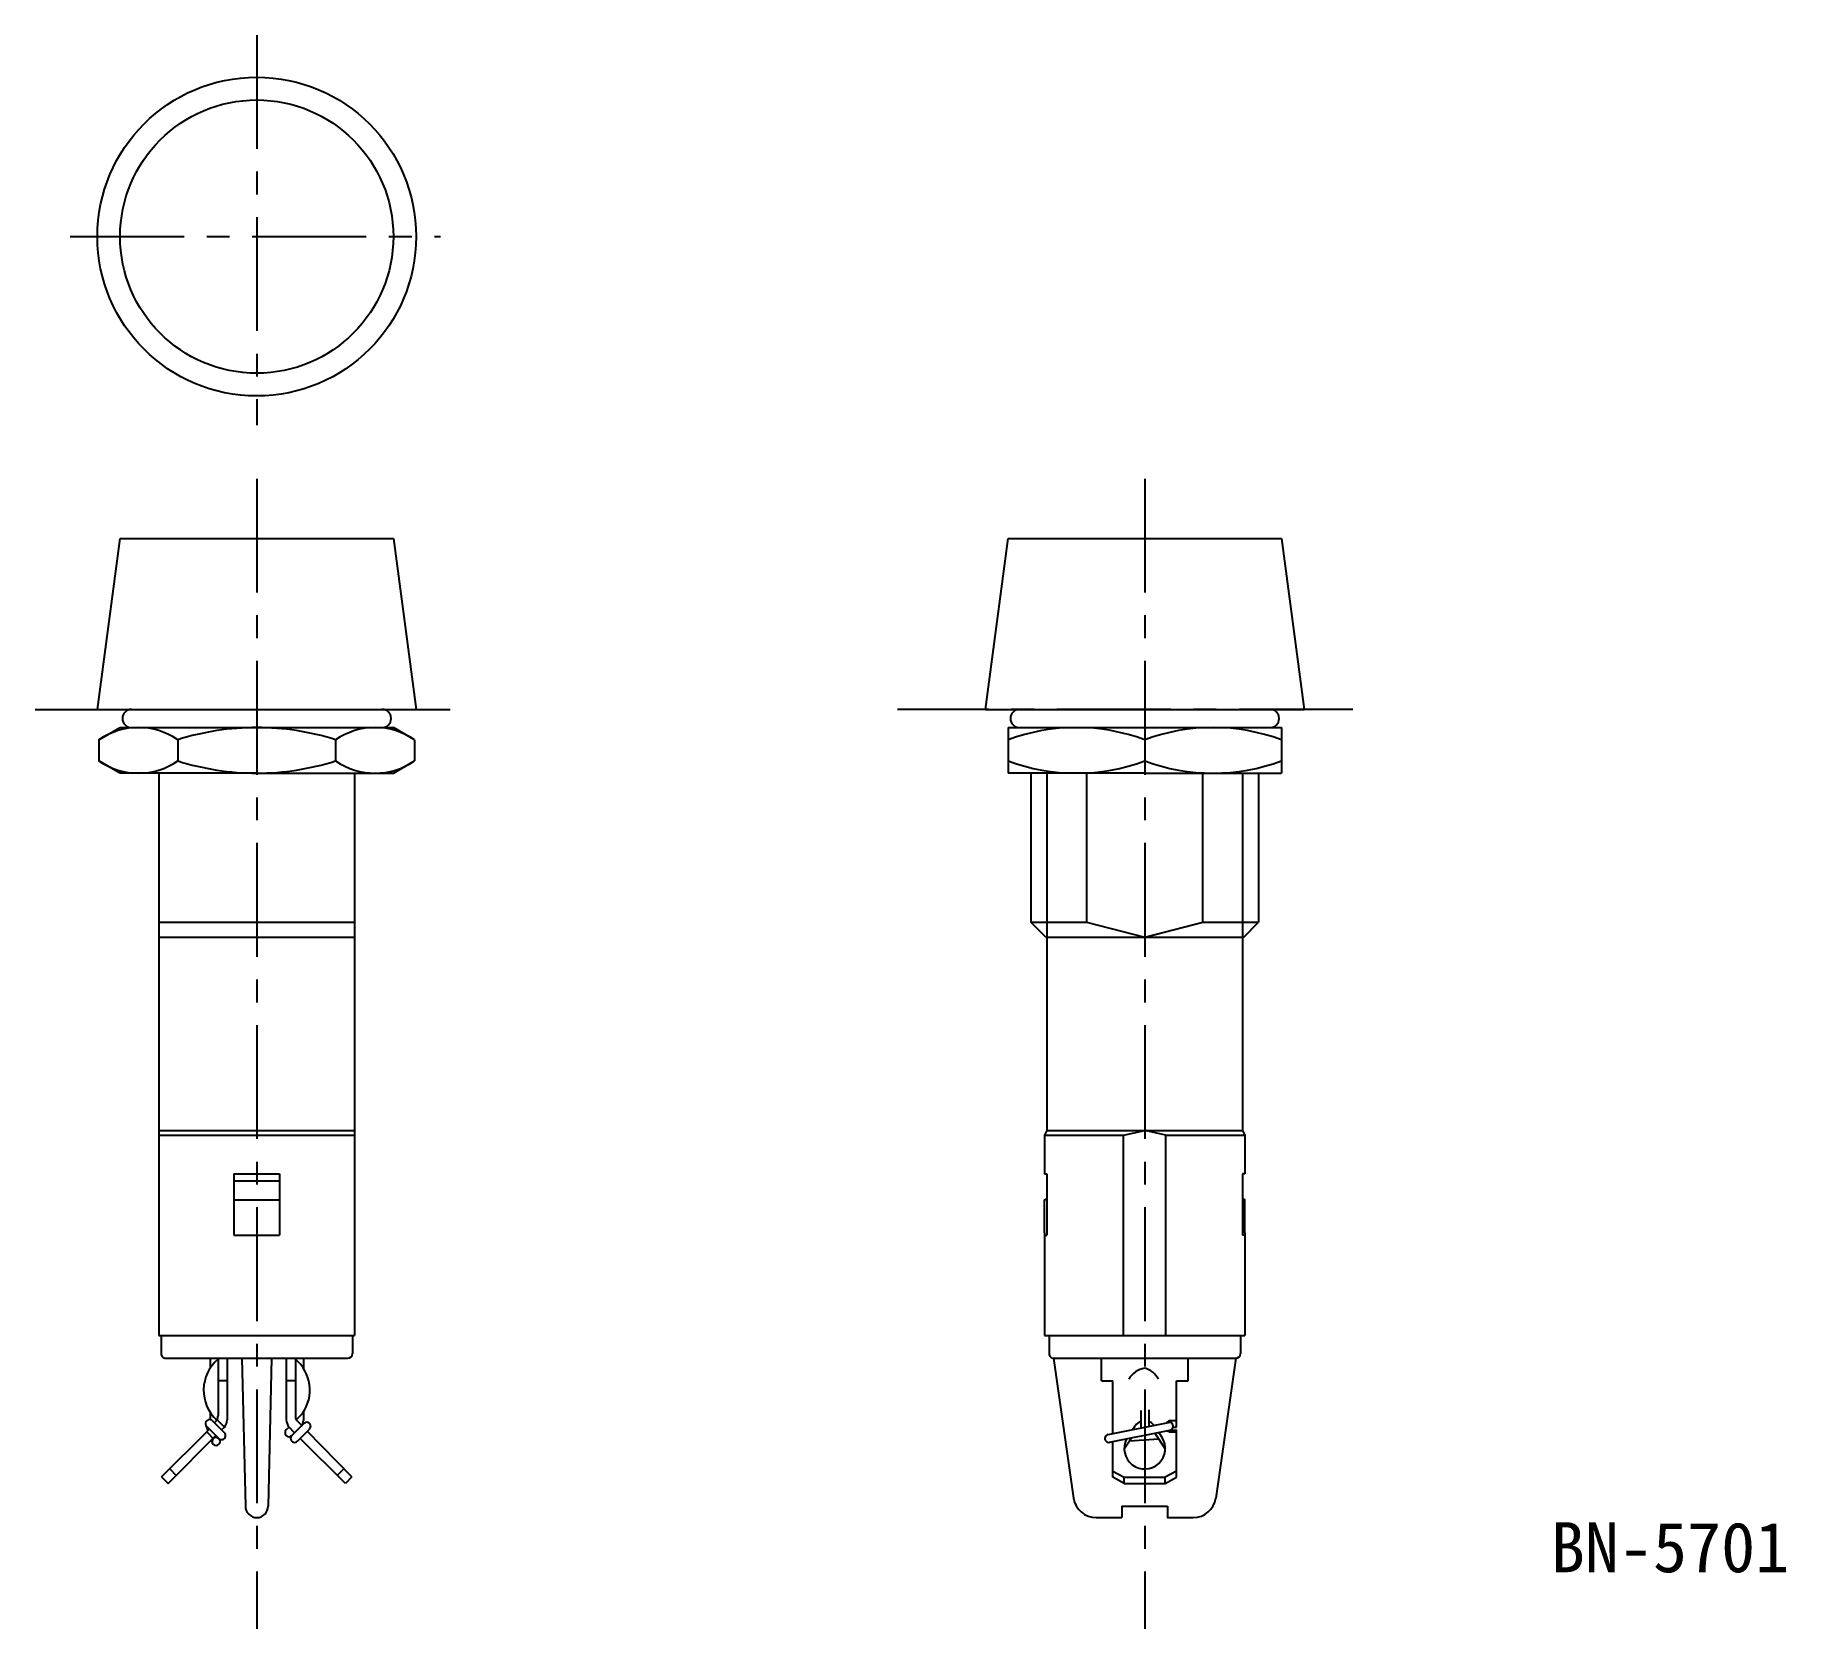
# Model space of a CAD drawing. Units: millimetres on the paper. Extents: x -40.4 to 36.5, y -34.7 to 35.3.
import ezdxf
from ezdxf.enums import TextEntityAlignment as Align

# ---------------------------------------------------------------- set-up
doc = ezdxf.new("R2010")
doc.units = ezdxf.units.MM
doc.linetypes.add('CHAIN1', pattern=[8, 5, -1, 1, -1])
for name, color, linetype in [('0-2_AM_0 プロファイル（中）', 5, 'Continuous'), ('0-3_AM_5 寸法・注釈', 4, 'CHAIN1'), ('0-5_AM_1 プロファイル（細）', 5, 'Continuous')]:
    doc.layers.add(name, color=color, linetype=linetype)
doc.styles.add('ＭＳ ゴシック', font='')
doc.styles.get('ＭＳ ゴシック').set_extended_font_data('MS Gothic')

msp = doc.modelspace()

# ---------------------------------------------------------------- linework, layer by layer
at = {"layer": '0-2_AM_0 プロファイル（中）'}
for p, q in [((-37.636, 5.675), (-36.636, 13.175)), ((-36.636, 13.175), (-24.636, 13.175)), ((-24.636, 13.175), (-23.636, 5.675)), ((1.364, 5.675), (2.364, 13.175)), ((2.364, 13.175), (14.364, 13.175)), ((14.364, 13.175), (15.364, 5.675)), ((-37.636, 5.675), (-23.636, 5.675)), ((1.364, 5.675), (15.364, 5.675)), ((-37.564, 4.339), (-36.636, 4.875)), ((-36.636, 4.875), (-24.636, 4.875)), ((-23.708, 4.339), (-24.636, 4.875)), ((2.364, 4.875), (14.364, 4.875)), ((2.364, 4.875), (2.364, 2.875)), ((14.364, 4.875), (14.364, 2.875)), ((-37.564, 4.339), (-37.564, 3.875)), ((-37.564, 3.875), (-37.564, 3.41)), ((-34.1, 4.339), (-34.1, 3.41)), ((-27.172, 4.339), (-27.172, 3.41)), ((-23.708, 4.339), (-23.708, 3.875)), ((-23.708, 3.875), (-23.708, 3.41)), ((8.364, 4.339), (8.364, 3.41)), ((-36.636, 2.875), (-37.564, 3.41)), ((-24.636, 2.875), (-23.708, 3.41)), ((-30.636, 2.875), (-36.636, 2.875)), ((-34.936, 2.875), (-34.936, -12.825)), ((-30.636, 2.875), (-24.636, 2.875)), ((-26.336, 2.875), (-26.336, -12.825)), ((8.364, 2.875), (2.364, 2.875)), ((3.364, 2.875), (3.364, -3.675)), ((5.812, 2.875), (5.812, -3.675)), ((8.364, 2.875), (14.364, 2.875)), ((10.915, -3.675), (10.915, 2.875)), ((13.364, 2.875), (13.364, -3.675)), ((-34.936, -3.675), (-26.336, -3.675)), ((4.014, -4.325), (3.364, -3.675)), ((3.364, -3.675), (5.812, -3.675)), ((5.812, -3.675), (8.364, -4.325)), ((8.364, -4.325), (10.915, -3.675)), ((10.915, -3.675), (13.364, -3.675)), ((12.714, -4.325), (13.364, -3.675)), ((-34.936, -4.325), (-26.336, -4.325)), ((4.014, -4.325), (12.714, -4.325)), ((4.064, -4.325), (4.064, -12.825)), ((12.664, -4.325), (12.664, -12.825)), ((-34.936, -12.825), (-26.336, -12.825)), ((-34.936, -12.825), (-34.936, -21.825)), ((-34.936, -13.025), (-26.336, -13.025)), ((-26.336, -12.825), (-26.336, -21.825)), ((4.064, -12.825), (3.964, -13.025)), ((3.964, -13.025), (7.431, -13.025)), ((3.964, -13.025), (3.964, -14.725)), ((4.064, -12.825), (12.664, -12.825)), ((7.431, -13.025), (8.364, -12.825)), ((7.431, -21.825), (7.431, -13.025)), ((9.296, -13.025), (12.764, -13.025)), ((12.664, -12.825), (12.764, -13.025)), ((12.764, -13.025), (12.764, -14.725)), ((-31.636, -14.725), (-31.636, -17.425)), ((-31.636, -14.725), (-29.636, -14.725)), ((-31.636, -15.028), (-29.636, -15.028)), ((-29.636, -14.725), (-29.636, -17.425)), ((3.964, -14.725), (4.064, -14.725)), ((4.064, -14.725), (4.064, -17.425)), ((12.664, -14.725), (12.664, -17.425)), ((12.764, -14.725), (12.664, -14.725)), ((-31.636, -15.87), (-29.636, -15.87)), ((3.964, -15.87), (4.064, -15.81)), ((3.964, -17.325), (3.964, -15.87)), ((-31.636, -17.425), (-29.636, -17.425)), ((3.964, -17.325), (3.964, -21.825)), ((3.964, -17.425), (4.064, -17.425)), ((12.764, -17.425), (12.664, -17.425)), ((12.764, -17.325), (12.764, -21.825)), ((-34.936, -21.825), (-26.336, -21.825)), ((-34.836, -21.825), (-34.836, -22.625)), ((-26.436, -21.825), (-26.436, -22.625)), ((3.964, -21.825), (12.764, -21.825)), ((4.164, -21.825), (4.164, -22.625)), ((12.564, -21.825), (12.564, -22.625)), ((-34.636, -22.825), (-26.636, -22.825)), ((-32.686, -22.825), (-32.686, -23.264)), ((-32.336, -22.825), (-32.336, -25.361)), ((-31.936, -22.825), (-31.936, -25.526)), ((-31.286, -22.825), (-31.136, -29.325)), ((-29.986, -22.825), (-30.136, -29.325)), ((-29.336, -22.825), (-29.336, -25.526)), ((-28.936, -22.825), (-28.936, -25.361)), ((-28.586, -22.825), (-28.586, -23.264)), ((4.363, -22.825), (12.365, -22.825)), ((4.364, -22.825), (5.241, -28.967)), ((6.464, -23.825), (6.464, -22.825)), ((10.264, -23.825), (10.264, -22.825)), ((12.364, -22.825), (11.486, -28.967)), ((-31.936, -23.825), (-32.336, -23.825)), ((-28.936, -23.825), (-29.336, -23.825)), ((6.464, -23.825), (6.964, -23.825)), ((6.964, -26.132), (6.964, -23.825)), ((9.764, -23.825), (10.264, -23.825)), ((9.764, -25.851), (9.764, -23.825)), ((-32.686, -25.197), (-32.686, -25.521)), ((-28.627, -25.259), (-28.905, -25.536)), ((-28.586, -25.197), (-28.586, -25.568)), ((8.189, -25.126), (8.189, -25.887)), ((8.539, -25.098), (8.539, -25.817)), ((-34.811, -28.043), (-32.831, -26.063)), ((-32.864, -25.779), (-32.781, -26.006)), ((-32.836, -25.816), (-32.306, -26.347)), ((-32.718, -25.934), (-32.831, -26.063)), ((-32.831, -26.063), (-32.548, -26.346)), ((-32.614, -25.543), (-32.651, -25.53)), ((-32.614, -25.543), (-32.058, -26.099)), ((-32.368, -25.536), (-32.487, -25.671)), ((-32.368, -25.536), (-32.053, -25.851)), ((-32.181, -25.976), (-32.055, -25.849)), ((-29.218, -25.849), (-29.344, -25.975)), ((-28.971, -26.097), (-29.218, -25.849)), ((-28.538, -25.664), (-29.094, -26.22)), ((-28.66, -25.787), (-28.905, -25.536)), ((-28.846, -26.467), (-28.316, -25.937)), ((-28.538, -25.664), (-28.501, -25.651)), ((-26.461, -28.043), (-28.416, -26.037)), ((6.754, -26.174), (9.404, -25.644)), ((6.823, -26.517), (9.473, -25.987)), ((7.836, -25.957), (7.948, -25.79)), ((8.811, -26.119), (9.264, -26.799)), ((8.977, -26.086), (9.113, -26.29)), ((9.451, -25.99), (9.764, -25.969)), ((9.511, -25.568), (9.764, -25.568)), ((9.511, -26.063), (9.764, -26.063)), ((9.61, -25.851), (9.764, -25.851)), ((9.764, -28.055), (9.764, -25.969)), ((-34.528, -28.325), (-32.429, -26.224)), ((-32.629, -26.424), (-32.586, -26.543)), ((-26.744, -28.325), (-28.723, -26.345)), ((6.964, -28.055), (6.964, -26.489)), ((7.464, -26.799), (7.779, -26.326)), ((7.69, -26.46), (8.979, -26.373)), ((-34.811, -28.043), (-34.528, -28.325)), ((-34.458, -27.689), (-34.175, -27.972)), ((-26.815, -27.689), (-27.098, -27.972)), ((-26.461, -28.043), (-26.744, -28.325)), ((6.964, -27.785), (7.464, -28.055)), ((7.464, -28.325), (6.964, -28.055)), ((7.464, -28.325), (7.464, -28.055)), ((7.464, -28.055), (9.264, -28.055)), ((7.464, -28.325), (9.264, -28.325)), ((9.764, -27.785), (9.264, -28.055)), ((9.264, -28.325), (9.264, -28.055)), ((9.264, -28.325), (9.764, -28.055)), ((6.231, -29.825), (7.364, -29.825)), ((7.364, -29.325), (9.364, -29.325)), ((7.364, -29.325), (7.364, -29.825))]:
    msp.add_line(p, q, dxfattribs=at)
for points in [[(9.296, -21.825), (9.296, -13.025), (8.364, -12.825)], [(12.764, -17.325), (12.764, -15.87), (12.664, -15.81)], [(9.364, -29.325), (9.364, -29.825), (10.496, -29.825)]]:
    msp.add_lwpolyline(points, dxfattribs=at)
for radius in [7, 6]:
    msp.add_circle((-30.636, 26.441), radius, dxfattribs=at)
for centre, radius, start, end in [((-36.136, 5.275), 0.4, 90, 270), ((-25.136, 5.275), 0.4, 270, 90), ((2.864, 5.275), 0.4, 90, 270), ((13.864, 5.275), 0.4, 270, 90), ((-35.832, 1.808), 3.067, 55.61583, 124.38419), ((-30.636, -6.59), 11.464, 89.99998, 107.58794), ((-30.636, -6.59), 11.464, 72.41206, 90.00002), ((-25.44, 1.808), 3.067, 55.61581, 124.38417), ((5.364, -3.79), 8.665, 69.74377, 110.25623), ((11.364, -3.79), 8.665, 69.74377, 110.25623), ((-35.832, 5.942), 3.067, 235.61586, 304.38417), ((-30.636, 14.339), 11.464, 252.41212, 270.00007), ((-30.636, 14.339), 11.464, 269.99993, 287.58788), ((-25.44, 5.942), 3.067, 235.61583, 304.38414), ((5.364, 11.54), 8.665, 249.74381, 290.25618), ((11.364, 11.54), 8.665, 249.74381, 290.25618), ((-34.636, -22.625), 0.2, 179.99999, 270), ((-31.168, -24.231), 1.8, 130.48083, 227.45112), ((-30.105, -24.231), 1.8, 325.17319, 49.51917), ((-26.636, -22.625), 0.2, 270, 0), ((4.364, -22.625), 0.2, 179.99999, 270), ((12.364, -22.625), 0.2, 270, 0), ((8.528, -24.251), 1, 99.4844, 149.39811), ((8.094, -24.227), 1, 29.07371, 74.34002), ((-32.836, -25.361), 0.5, 339.4698, 0.00001), ((-28.436, -25.361), 0.5, 179.99999, 200.5302), ((-32.71, -25.695), 0.175, 70.01639, 224.04242), ((-32.18, -26.225), 0.175, 224.12937, 45.82421), ((-32.436, -25.526), 0.5, 319.75404, 0.00001), ((-29.219, -26.098), 0.175, 135, 314.99999), ((-28.836, -25.526), 0.5, 179.99999, 220.24597), ((-28.936, -25.568), 0.35, 321.63654, 0), ((-28.441, -25.815), 0.175, 315.95758, 109.98361), ((8.364, -26.068), 0.5, 110.48769, 146.32115), ((8.364, -26.068), 0.5, 36.35994, 69.51231), ((9.511, -25.815), 0.247, 90, 141.44728), ((9.511, -25.815), 0.247, 231.83042, 270), ((9.439, -25.815), 0.175, 281.31701, 101.31692), ((-32.422, -26.483), 0.175, 225.00001, 223.14248), ((-28.972, -26.346), 0.175, 134.17579, 315.87062), ((6.789, -26.346), 0.175, 101.31692, 281.317), ((8.364, -26.789), 0.9, 152.10695, 33.67885), ((6.231, -28.825), 1, 188.13011, 270), ((10.496, -28.825), 1, 270, 351.8699), ((-30.636, -29.325), 0.5, 179.99999, 270), ((-30.636, -29.325), 0.5, 270, 0)]:
    msp.add_arc(centre, radius, start, end, dxfattribs=at)
at = {"layer": '0-3_AM_5 寸法・注釈'}
for p, q in [((-30.636, 35.295), (-30.636, 18.152)), ((-38.83, 26.441), (-22.561, 26.441)), ((-30.636, 15.806), (-30.636, -34.719)), ((8.364, 15.806), (8.364, -34.719)), ((-40.373, 5.675), (-22.147, 5.675)), ((17.504, 5.675), (-2.495, 5.675))]:
    msp.add_line(p, q, dxfattribs=at)
at = {"layer": '0-5_AM_1 プロファイル（細）'}
for p, q in [((4.064, 2.875), (4.064, -4.325)), ((12.664, 2.875), (12.664, -4.325))]:
    msp.add_line(p, q, dxfattribs=at)

# ---------------------------------------------------------------- texts
at = {"layer": '0-2_AM_0 プロファイル（中）', "color": 7, "style": 'ＭＳ ゴシック'}
msp.add_text('BN-5701', height=2.199, dxfattribs=at).set_placement((26.198, -32.887), align=Align.BOTTOM_LEFT)

doc.saveas('drawing.dxf')
